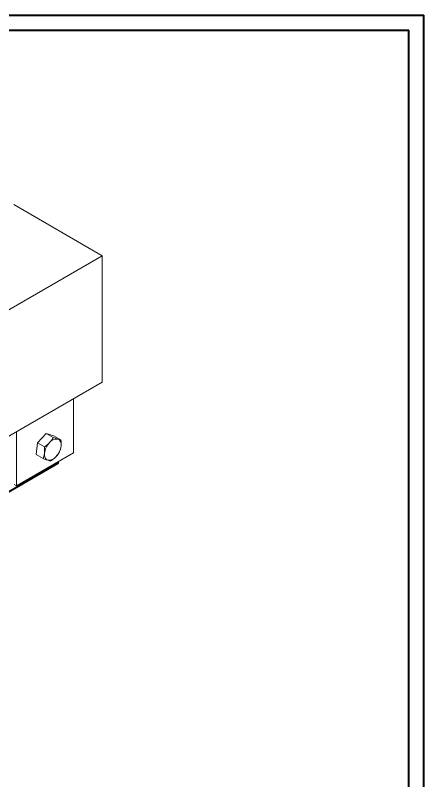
# Model space of a CAD drawing. Header units: millimetres. Extents: x 0 to 119, y 0 to 84.
# Drawn here: x 91.2 to 118.9, y 32.2 to 84.1 of the extents above; entities that cross this region are included whole.
import ezdxf

# ---------------------------------------------------------------- set-up
doc = ezdxf.new("R2010")
doc.units = ezdxf.units.MM

msp = doc.modelspace()

# ---------------------------------------------------------------- linework, layer by layer
at = {"color": 7, "linetype": 'Continuous', "lineweight": 40}
for p, q in [((0.008, 84.121), (118.908, 84.121)), ((118.908, 0.021), (118.908, 84.121)), ((2.508, 83.121), (117.908, 83.121)), ((117.908, 1.021), (117.908, 83.121))]:
    msp.add_line(p, q, dxfattribs=at)
at = {"color": 7, "linetype": 'Continuous', "lineweight": 15}
for p, q in [((97.074, 67.797), (91.063, 71.267)), ((90.002, 63.715), (97.074, 67.797)), ((97.074, 67.797), (97.074, 59.223)), ((90.002, 55.141), (97.074, 59.223)), ((95.129, 58.101), (95.129, 54.426)), ((91.24, 55.856), (91.24, 52.181)), ((93.27, 55.734), (92.667, 55.097)), ((93.27, 55.734), (93.75, 55.457)), ((93.788, 55.573), (93.27, 55.734)), ((92.667, 55.097), (92.581, 54.3)), ((92.667, 55.097), (93.146, 54.82)), ((93.788, 55.573), (94.268, 55.296)), ((95.129, 54.426), (91.24, 52.181)), ((92.581, 54.3), (93.061, 54.023)), ((84.153, 47.94), (94.062, 53.661)), ((94.104, 53.753), (94.104, 53.834)), ((91.24, 52.181), (91.099, 52.263))]:
    msp.add_line(p, q, dxfattribs=at)
at = {"color": 8, "linetype": 'Continuous', "lineweight": 15}
msp.add_line((84.162, 48.013), (94.104, 53.753), dxfattribs=at)
at = {"color": 7, "linetype": 'Continuous', "lineweight": 15, "flags": 128}
for points in [[(94.276, 54.868), (94.28, 54.956), (94.276, 55.039), (94.261, 55.115), (94.238, 55.182), (94.205, 55.24), (94.164, 55.287), (94.115, 55.323), (94.06, 55.347)], [(93.154, 54.393), (93.149, 54.305), (93.154, 54.222), (93.168, 54.147), (93.192, 54.079), (93.225, 54.021), (93.266, 53.974), (93.314, 53.938), (93.37, 53.914)]]:
    msp.add_lwpolyline(points, dxfattribs=at)
at = {"color": 7, "linetype": 'Continuous', "lineweight": 15}
for centre, radius, start, end in [((94.434, 54.218), 1.292, 136.3861, 172.2473), ((93.982, 54.75), 0.602, 82.6058, 143.3675), ((92.995, 55.043), 1.292, 316.3861, 352.2472), ((93.448, 54.511), 0.602, 262.6056, 323.3677), ((94.006, 53.742), 0.0986, 305.0138, 6.2986)]:
    msp.add_arc(centre, radius, start, end, dxfattribs=at)
for points, knots in [([(93.499, 55.11), (93.417, 55.033), (93.307, 54.929), (93.179, 54.843), (93.146, 54.82)], [0, 0, 0, 0, 0.742451, 1, 1, 1, 1]), ([(93.75, 55.457), (93.697, 55.369), (93.625, 55.248), (93.525, 55.139), (93.499, 55.11)], [0, 0, 0, 0, 0.731368, 1, 1, 1, 1]), ([(94.06, 55.347), (94.053, 55.349), (94.006, 55.364), (93.908, 55.398), (93.803, 55.437), (93.75, 55.457)], [0, 0, 0, 0, 0.070085, 0.530785, 1, 1, 1, 1]), ([(94.268, 55.296), (94.24, 55.301), (94.184, 55.311), (94.101, 55.335), (94.06, 55.347)], [0, 0, 0, 0, 0.4954573, 1, 1, 1, 1]), ([(94.276, 54.868), (94.277, 54.878), (94.284, 54.95), (94.287, 55.091), (94.274, 55.227), (94.268, 55.296)], [0, 0, 0, 0, 0.070084, 0.530784, 1, 1, 1, 1]), ([(93.146, 54.82), (93.154, 54.748), (93.168, 54.6), (93.159, 54.462), (93.154, 54.393)], [0, 0, 0, 0, 0.495457, 1, 1, 1, 1]), ([(94.182, 54.499), (94.203, 54.556), (94.246, 54.67), (94.266, 54.802), (94.276, 54.868)], [0, 0, 0, 0, 0.495458, 1, 1, 1, 1]), ([(93.154, 54.393), (93.153, 54.383), (93.145, 54.312), (93.119, 54.183), (93.08, 54.077), (93.061, 54.023)], [0, 0, 0, 0, 0.070087, 0.530783, 1, 1, 1, 1]), ([(93.578, 53.862), (93.611, 53.885), (93.739, 53.971), (93.849, 54.075), (93.931, 54.151)], [0, 0, 0, 0, 0.257545, 1, 1, 1, 1]), ([(93.931, 54.151), (93.958, 54.181), (94.057, 54.29), (94.129, 54.411), (94.182, 54.499)], [0, 0, 0, 0, 0.268631, 1, 1, 1, 1]), ([(93.061, 54.023), (93.117, 54.002), (93.23, 53.959), (93.323, 53.929), (93.37, 53.914)], [0, 0, 0, 0, 0.495459, 1, 1, 1, 1]), ([(93.37, 53.914), (93.376, 53.912), (93.422, 53.898), (93.499, 53.877), (93.552, 53.867), (93.578, 53.862)], [0, 0, 0, 0, 0.070087, 0.530783, 1, 1, 1, 1])]:
    msp.add_open_spline(points, degree=3, knots=knots, dxfattribs=at)

doc.saveas('drawing.dxf')
